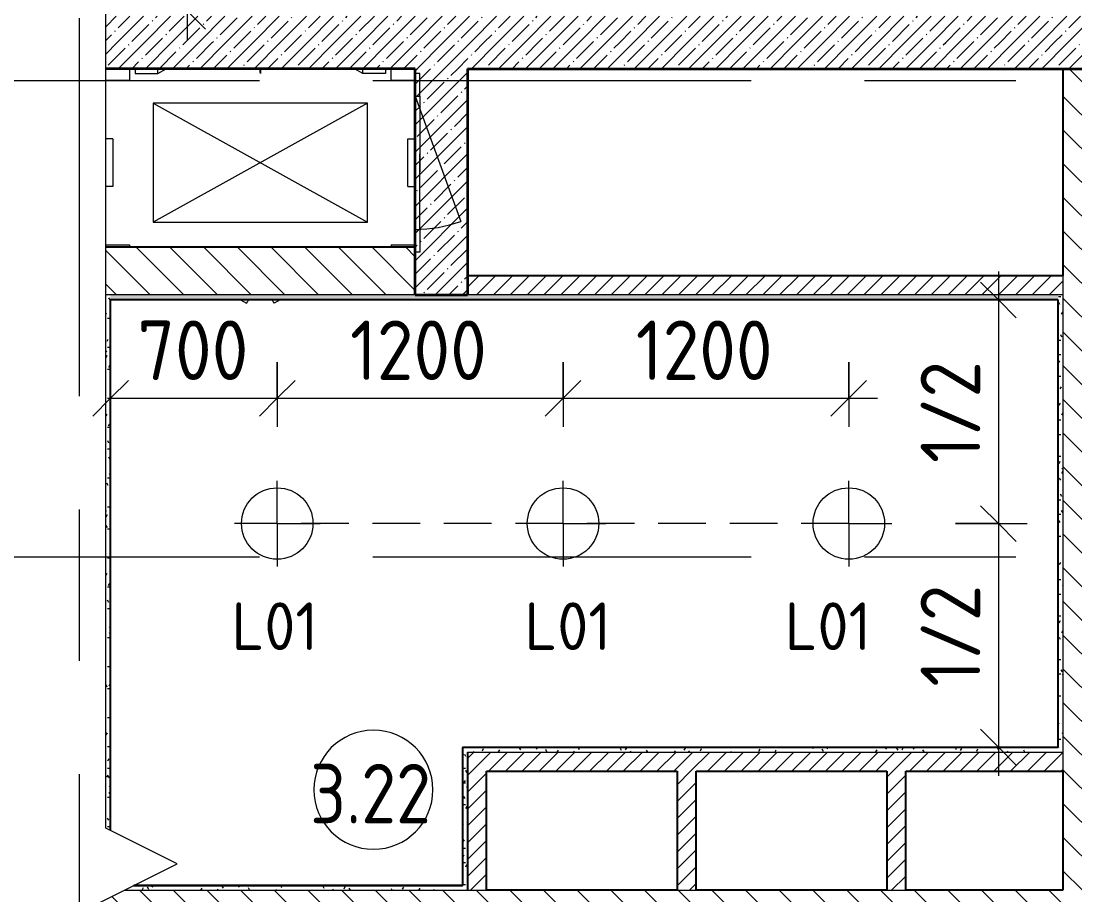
# Model space of a CAD drawing. Header units: millimetres. Extents: x 81682 to 274809, y -8553 to 29000.
# Drawn here: x 84615 to 89041, y 13581 to 17250 of the extents above; entities that cross this region are included whole.
import ezdxf

# ---------------------------------------------------------------- set-up
doc = ezdxf.new("R2010")
doc.units = ezdxf.units.MM
for name, pattern in [('ADSK_Штрих_ш2 п1', [300, 200, -100]), ('Осевая', [3175, 635, -476.25, 1587.5, -476.25]), ('Снесенные', [714.375, 476.25, -238.125]), ('Штрих', [635, 317.5, -317.5])]:
    doc.linetypes.add(name, pattern=pattern)
for name, color, linetype, lineweight in [('A-ANNO-DIMS', 7, 'Continuous', 9), ('A-ANNO-DIMS-100', 7, 'Continuous', 9), ('A-AREA-IDEN', 7, 'Continuous', 9), ('A-DETL-1', 7, 'ADSK_Штрих_ш2 п1', 9), ('A-DETL-GENF', 7, 'Continuous', 9), ('A-GENM', 7, 'Continuous', 9), ('A-GENM-1', 7, 'Штрих', 9), ('A-WALL', 7, 'Continuous', 9), ('E-LITE-EQPM-IDEN', 7, 'Continuous', 9), ('I-WALL', 7, 'Continuous', 9), ('M-EQPM', 7, 'Continuous', 9), ('M-EQPM-1', 7, 'Снесенные', 9), ('Оси', 7, 'Continuous', 9), ('Оси-2', 7, 'Осевая', 9)]:
    doc.layers.add(name, color=color, linetype=linetype, lineweight=lineweight)
for name, color, linetype, lineweight, true_color in [('A-ANNO-NOTE', 1, 'Continuous', 9, 0xff0000), ('A-WALL-2', 254, 'Continuous', 25, 0xbebebe), ('A-WALL-3', 254, 'Continuous', 35, 0xbebebe), ('A-WALL-4', 7, 'Continuous', 35, 0x3c3c3c), ('A-WALL-6', 7, 'Continuous', 25, 0x3c3c3c), ('A-WALL-FNSH-3', 7, 'Continuous', 13, 0x3c3c3c)]:
    doc.layers.add(name, color=color, linetype=linetype, lineweight=lineweight, true_color=true_color)
doc.styles.add('GOST Common', font='GOST_Common.ttf', dxfattribs={"height": 200})
doc.styles.add('GOST Common_1', font='GOST_Common.ttf', dxfattribs={"width": 0.9, "height": 250})
doc.styles.add('ISOCPEUR_1', font='isocpeur.ttf', dxfattribs={"width": 0.9, "height": 250})
doc.styles.add('ISOCPEUR_3', font='isocpeur.ttf', dxfattribs={"width": 0.9, "height": 200})
doc.dimstyles.new('ISO-2_0_0_9К_Средний_округл2', dxfattribs={"dimscale": 304.8, "dimtxt": 199.196235, "dimasz": 0.492126, "dimexe": 0.393701, "dimexo": 0, "dimgap": 0, "dimtad": 1, "dimdec": 0, "dimrnd": 10, "dimzin": 0, "dimdsep": 46, "dimtxsty": 'ISOCPEUR_3', "dimblk1": 'OBLIQUE', "dimblk2": 'OBLIQUE', "dimsah": 1, "dimcen": 0.09, "dimdle": 0.393701, "dimazin": 0, "dimtfac": 1, "dimtdec": 4, "dimtix": 1, "dimtmove": 0, "dimatfit": 3, "dimfxl": 1, "dimtvp": 1, "dimtolj": 1, "dimtzin": 0, "dimarcsym": 2})
doc.dimstyles.new('ISO-2_5_0_9К_БОЛЬШОЙ_1', dxfattribs={"dimscale": 304.8, "dimtxt": 248.995294, "dimasz": 0.492126, "dimexe": 0.393701, "dimexo": 0.984252, "dimgap": 0, "dimtad": 1, "dimdec": 0, "dimrnd": 10, "dimzin": 0, "dimdsep": 46, "dimtxsty": 'ISOCPEUR_1', "dimblk1": 'OBLIQUE', "dimblk2": 'OBLIQUE', "dimsah": 1, "dimcen": 0.09, "dimdle": 0.393701, "dimazin": 0, "dimtfac": 1, "dimtdec": 4, "dimtix": 1, "dimtmove": 0, "dimatfit": 3, "dimfxl": 1, "dimtvp": 1, "dimtolj": 1, "dimtzin": 0, "dimarcsym": 2})
pattern_1 = [(45, (0, 0), (-57.024626, 57.024626), []), (45, (57.025, 0), (-57.024626, 57.024626), [100.806, -20.161, 3.353, -16.808])]
pattern_2 = [(135, (0, 0), (-70.71068, -70.71068), [])]
pattern_3 = [(45, (0, 0), (-35.35534, 35.35534), [])]
pattern_4 = [(0, (0, 0), (121.92, 30.48), [10.058, -81.382, 10.058, -81.382, -487.68]), (0, (0, 0), (121.92, 30.48), [-182.88, 10.058, -172.822, 10.058, -81.382, -213.36]), (0, (0, 0), (121.92, 30.48), [-457.2, 10.058, -50.902, 10.058, -142.342]), (120, (45.72, 15.24), (-87.356454, 90.345817), [10.058, -81.382, 10.058, -81.382, -487.68]), (120, (45.72, 15.24), (-87.356454, 90.345817), [-182.88, 10.058, -172.822, 10.058, -81.382, -213.36]), (120, (45.72, 15.24), (-87.356454, 90.345817), [-457.2, 10.058, -50.902, 10.058, -142.342]), (240, (60.96, 76.2), (-34.563546, -120.825817), [10.058, -81.382, 10.058, -81.382, -487.68]), (240, (60.96, 76.2), (-34.563546, -120.825817), [-182.88, 10.058, -172.822, 10.058, -81.382, -213.36]), (240, (60.96, 76.2), (-34.563546, -120.825817), [-457.2, 10.058, -50.902, 10.058, -142.342])]

# ---------------------------------------------------------------- blocks, each defined once
blk = doc.blocks.new('160_Подъемник - 160_Подъемник-23521422-План расстановки осветительного оборудования 3 этажа в осях 23-33')
at = {"layer": 'A-GENM'}
for p, q in [((566.4, 200), (592.4, 215)), ((566.4, 200), (592.4, 215)), ((566.4, 200), (592.4, 215)), ((733.6, 200), (707.6, 215)), ((733.6, 200), (707.6, 215)), ((733.6, 200), (707.6, 215)), ((-20, -95), (-20, 0)), ((-20, 0), (0, 0)), ((0, 0), (0, -95)), ((0, -655), (-191.5, -128.8)), ((0, -95), (-20, -95)), ((0, -655), (-20, -655)), ((-20, -655), (-20, -750)), ((0, -750), (0, -655)), ((-20, -750), (0, -750)), ((125, -770), (125, -750)), ((125, -750), (220, -750)), ((125, -770), (125, -750)), ((125, -750), (220, -750)), ((125, -770), (125, -750)), ((125, -750), (220, -750)), ((220, -750), (220, -770)), ((220, -750), (254.6, -770)), ((220, -750), (220, -770)), ((220, -750), (254.6, -770)), ((220, -750), (220, -770)), ((220, -750), (254.6, -770)), ((1080, -750), (1045.4, -770)), ((1080, -750), (1045.4, -770)), ((1080, -750), (1045.4, -770)), ((1080, -750), (1080, -770)), ((1175, -750), (1080, -750)), ((1080, -750), (1080, -770)), ((1175, -750), (1080, -750)), ((1080, -750), (1080, -770)), ((1175, -750), (1080, -750)), ((1175, -770), (1175, -750)), ((1175, -770), (1175, -750)), ((1175, -770), (1175, -750))]:
    blk.add_line(p, q, dxfattribs=at)
for centre, radius, start, end in [((220, 0), 430, 27.7919, 30), ((220, 0), 430, 27.7919, 30), ((220, 0), 430, 27.7919, 30), ((1080, 0), 430, 150, 152.2081), ((1080, 0), 430, 150, 152.2081), ((1080, 0), 430, 150, 152.2081), ((0, -655), 560, 90, 110), ((220, -750), 430, 357.3215, 0), ((220, -750), 430, 357.3215, 0), ((220, -750), 430, 357.3215, 0), ((1080, -750), 430, 180, 182.6785), ((1080, -750), 430, 180, 182.6785), ((1080, -750), 430, 180, 182.6785)]:
    blk.add_arc(centre, radius, start, end, dxfattribs=at)
at = {"layer": 'A-GENM-1'}
for p, q in [((-20, -95), (-20, -655)), ((-20, -655), (-20, -95))]:
    blk.add_line(p, q, dxfattribs=at)
at = {"layer": 'M-EQPM'}
for p, q in [((1100, -625), (200, -125)), ((200, -625), (1100, -125)), ((1100, -125), (200, -125)), ((200, -125), (200, -625)), ((1100, -125), (200, -125)), ((200, -125), (200, -625)), ((1100, -625), (1100, -125)), ((1100, -625), (1100, -125)), ((200, -625), (1100, -625)), ((200, -625), (1100, -625))]:
    blk.add_line(p, q, dxfattribs=at)
blk = doc.blocks.new('Закладная деталь приямка - 200_100-20924312-План расстановки осветительного оборудования 3 этажа в осях 23-33')
at = {"layer": 'M-EQPM-1'}
for p, q in [((85000, 16755), (84970.7, 16755)), ((85000, 16755), (85000, 16555)), ((85000, 16555), (84970.7, 16555))]:
    blk.add_line(p, q, dxfattribs=at)
blk = doc.blocks.new('Закладная деталь приямка - 200_100-V6-План расстановки осветительного оборудования 3 этажа в осях 23-33')
at = {"layer": 'M-EQPM-1'}
for p, q in [((86240, 16555), (86240, 16755)), ((86240, 16755), (86270, 16755)), ((86240, 16555), (86270, 16555))]:
    blk.add_line(p, q, dxfattribs=at)
blk = doc.blocks.new('Закладная деталь приямка - 150_100-20924311-План расстановки осветительного оборудования 3 этажа в осях 23-33')
at = {"layer": 'M-EQPM-1'}
for p, q in [((86170, 17000), (86170, 17050)), ((86270, 17000), (86170, 17000))]:
    blk.add_line(p, q, dxfattribs=at)
blk = doc.blocks.new('Закладная деталь приямка - 150_100-V7-План расстановки осветительного оборудования 3 этажа в осях 23-33')
at = {"layer": 'M-EQPM-1'}
for p, q in [((85070, 17050), (85070, 17000)), ((85070, 17000), (84970.7, 17000))]:
    blk.add_line(p, q, dxfattribs=at)
blk = doc.blocks.new('Закладная деталь приямка - 150_100-V8-План расстановки осветительного оборудования 3 этажа в осях 23-33')
at = {"layer": 'M-EQPM-1'}
for p, q in [((84970.7, 16310), (85070, 16310)), ((85070, 16310), (85070, 16300))]:
    blk.add_line(p, q, dxfattribs=at)
blk = doc.blocks.new('Закладная деталь приямка - 150_100-V9-План расстановки осветительного оборудования 3 этажа в осях 23-33')
at = {"layer": 'M-EQPM-1'}
for q in [(86270, 16310), (86170, 16300)]:
    blk.add_line((86170, 16310), q, dxfattribs=at)
blk = doc.blocks.new('DET_L_Линия разрыва - М100-30674062-План расстановки осветительного оборудования 3 этажа в осях 23-33')
at = {"layer": 'A-DETL-GENF'}
for p, q in [((13669.4, 300), (13519.4, 0)), ((13969.4, -300), (13669.4, 300)), ((13519.4, 0), (36.2, 0))]:
    blk.add_line(p, q, dxfattribs=at)
blk = doc.blocks.new('DIMBLOCK50-План расстановки осветительного оборудования 3 этажа в осях 23-33')
at = {"layer": 'A-ANNO-DIMS-100'}
for p, q in [((85691, 15818.3), (85691, 15546.1)), ((85691, 15666.1), (85691, 15818.3)), ((84991, 15472.1), (84991, 15786.1)), ((84991, 15666.1), (85691, 15666.1)), ((84991, 15666.1), (84991, 15472.1))]:
    blk.add_line(p, q, dxfattribs=at)
at = {"layer": 'A-ANNO-DIMS-100', "lineweight": 20}
for p, q in [((84991, 15666.1), (85066, 15741.1)), ((85691, 15666.1), (85766, 15741.1)), ((84991, 15666.1), (84916, 15591.1)), ((85691, 15666.1), (85616, 15591.1))]:
    blk.add_line(p, q, dxfattribs=at)
at = {"layer": 'A-ANNO-DIMS-100', "color": 0, "insert": (85104, 15992.7), "char_height": 250, "width": 568.858, "attachment_point": 1, "line_spacing_factor": 1.149209, "style": 'ISOCPEUR_1'}
blk.add_mtext('700', dxfattribs=at)
blk = doc.blocks.new('_Oblique')
at = {"color": 0, "linetype": 'ByBlock', "lineweight": -2}
blk.add_line((-0.5, -0.5), (0.5, 0.5), dxfattribs=at)
blk = doc.blocks.new('DIMBLOCK51-План расстановки осветительного оборудования 3 этажа в осях 23-33')
at = {"layer": 'A-ANNO-DIMS-100'}
for p, q in [((85691, 15818.3), (85691, 15546.1)), ((85691, 15666.1), (85691, 15818.3)), ((86891, 15818.3), (86891, 15546.1)), ((86891, 15666.1), (86891, 15818.3)), ((85691, 15666.1), (86891, 15666.1))]:
    blk.add_line(p, q, dxfattribs=at)
at = {"layer": 'A-ANNO-DIMS-100', "lineweight": 20}
for p, q in [((85691, 15666.1), (85766, 15741.1)), ((86891, 15666.1), (86966, 15741.1)), ((85691, 15666.1), (85616, 15591.1)), ((86891, 15666.1), (86816, 15591.1))]:
    blk.add_line(p, q, dxfattribs=at)
at = {"layer": 'A-ANNO-DIMS-100', "color": 0, "insert": (85996.5, 15992.7), "char_height": 250, "width": 706.764, "attachment_point": 1, "line_spacing_factor": 1.149209, "style": 'ISOCPEUR_1'}
blk.add_mtext('1200', dxfattribs=at)
blk = doc.blocks.new('DIMBLOCK52-План расстановки осветительного оборудования 3 этажа в осях 23-33')
at = {"layer": 'A-ANNO-DIMS-100'}
for p, q in [((86891, 15818.3), (86891, 15546.1)), ((86891, 15666.1), (86891, 15818.3)), ((88091, 15818.3), (88091, 15546.1)), ((88091, 15666.1), (88091, 15818.3)), ((86891, 15666.1), (88211, 15666.1))]:
    blk.add_line(p, q, dxfattribs=at)
at = {"layer": 'A-ANNO-DIMS-100', "lineweight": 20}
for p, q in [((86891, 15666.1), (86966, 15741.1)), ((88091, 15666.1), (88166, 15741.1)), ((86891, 15666.1), (86816, 15591.1)), ((88091, 15666.1), (88016, 15591.1))]:
    blk.add_line(p, q, dxfattribs=at)
at = {"layer": 'A-ANNO-DIMS-100', "color": 0, "insert": (87196.5, 15992.7), "char_height": 250, "width": 706.764, "attachment_point": 1, "line_spacing_factor": 1.149209, "style": 'ISOCPEUR_1'}
blk.add_mtext('1200', dxfattribs=at)
blk = doc.blocks.new('DIMBLOCK53-План расстановки осветительного оборудования 3 этажа в осях 23-33')
at = {"layer": 'A-ANNO-DIMS-100'}
for p, q in [((88719.4, 16199), (88719.4, 15140)), ((88525.5, 16079), (88839.4, 16079)), ((88719.4, 16079), (88525.5, 16079)), ((88538.5, 15140), (88839.4, 15140)), ((88719.4, 15140), (88538.5, 15140))]:
    blk.add_line(p, q, dxfattribs=at)
at = {"layer": 'A-ANNO-DIMS-100', "lineweight": 20}
for p, q in [((88719.4, 16079), (88644.4, 16154)), ((88719.4, 16079), (88794.4, 16004)), ((88719.4, 15140), (88644.4, 15215)), ((88719.4, 15140), (88794.4, 15065))]:
    blk.add_line(p, q, dxfattribs=at)
at = {"layer": 'A-ANNO-DIMS-100', "color": 0, "insert": (88392.8, 15394), "char_height": 250, "width": 517.144, "attachment_point": 1, "rotation": 90, "line_spacing_factor": 1.149209, "style": 'ISOCPEUR_1'}
blk.add_mtext('1/2', dxfattribs=at)
blk = doc.blocks.new('DIMBLOCK54-План расстановки осветительного оборудования 3 этажа в осях 23-33')
at = {"layer": 'A-ANNO-DIMS-100', "lineweight": 20}
for p, q in [((88719.4, 15140), (88644.4, 15215)), ((88719.4, 15140), (88794.4, 15065)), ((88719.4, 14201), (88644.4, 14276)), ((88719.4, 14201), (88794.4, 14126))]:
    blk.add_line(p, q, dxfattribs=at)
at = {"layer": 'A-ANNO-DIMS-100'}
for p, q in [((88538.5, 15140), (88839.4, 15140)), ((88719.4, 15140), (88538.5, 15140)), ((88719.4, 15140), (88719.4, 14081)), ((88525.5, 14201), (88839.4, 14201)), ((88719.4, 14201), (88525.5, 14201))]:
    blk.add_line(p, q, dxfattribs=at)
at = {"layer": 'A-ANNO-DIMS-100', "color": 0, "insert": (88392.8, 14455), "char_height": 250, "width": 517.144, "attachment_point": 1, "rotation": 90, "line_spacing_factor": 1.149209, "style": 'ISOCPEUR_1'}
blk.add_mtext('1/2', dxfattribs=at)
blk = doc.blocks.new('Марка_Помещения - Номер-25198446-План расстановки осветительного оборудования 3 этажа в осях 23-33')
at = {"layer": 'A-AREA-IDEN'}
for start, end in [(360, 180), (180, 360)]:
    blk.add_arc((0, 0), 2.5, start, end, dxfattribs=at)
blk = doc.blocks.new('DIMBLOCK161-План расстановки осветительного оборудования 3 этажа в осях 23-33')
at = {"layer": 'A-ANNO-DIMS-100', "lineweight": 20}
for p, q in [((85314.5, 18491), (85239.5, 18566)), ((85314.5, 18491), (85389.5, 18416)), ((85314.5, 17291), (85239.5, 17366)), ((85314.5, 17291), (85389.5, 17216))]:
    blk.add_line(p, q, dxfattribs=at)
at = {"layer": 'A-ANNO-DIMS-100'}
for p, q in [((85474.9, 18491), (85194.5, 18491)), ((85314.5, 17171), (85314.5, 18491)), ((85314.5, 18491), (85474.9, 18491)), ((85208.4, 17291), (85434.5, 17291)), ((85314.5, 17291), (85208.4, 17291))]:
    blk.add_line(p, q, dxfattribs=at)
at = {"layer": 'A-ANNO-DIMS-100', "color": 0, "insert": (85053.2, 17655.4), "char_height": 200, "width": 565.411, "attachment_point": 1, "rotation": 90, "line_spacing_factor": 1.149209, "style": 'ISOCPEUR_3'}
blk.add_mtext('1200', dxfattribs=at)

msp = doc.modelspace()

# ---------------------------------------------------------------- hatches: boundary and pattern name
at = {"layer": 'I-WALL'}
h = msp.add_hatch(dxfattribs=at)
h.set_pattern_fill('FP_3', color=256, style=0, pattern_type=2)
h.set_pattern_definition(pattern_1)
h.paths.add_polyline_path([(89285, 17160), (89285, 17270), (84970.7, 17270), (84970.7, 17160), (88368.5, 17160)])
h = msp.add_hatch(dxfattribs=at)
h.set_pattern_fill('FP_3', color=256, style=0, pattern_type=2)
h.set_pattern_definition(pattern_1)
h.paths.add_polyline_path([(91020, 17050), (92810, 17050), (92810, 17270), (89285, 17270), (89285, 17160), (86490, 17160), (86490, 17050), (90940, 17050)])
h = msp.add_hatch(dxfattribs=at)
h.set_pattern_fill('FP_3', color=256, style=0, pattern_type=2)
h.set_pattern_definition(pattern_1)
h.paths.add_polyline_path([(86270, 17050), (86490, 17050), (86490, 17160), (84970.7, 17159.9), (84970.7, 17050)])
h = msp.add_hatch(dxfattribs=at)
h.set_pattern_fill('FP_3', color=256, style=0, pattern_type=2)
h.set_pattern_definition(pattern_1)
h.paths.add_polyline_path([(86490, 16100), (86490, 17050), (86270, 17050), (86270, 16100)])
h = msp.add_hatch(dxfattribs=at)
h.set_pattern_fill('FP_2', color=256, style=0, pattern_type=2)
h.set_pattern_definition(pattern_2)
h.paths.add_polyline_path([(89190, 13600), (89190, 17050), (88990, 17050), (88990, 13600)])
h = msp.add_hatch(dxfattribs=at)
h.set_pattern_fill('FP_2', color=256, style=0, pattern_type=2)
h.set_pattern_definition(pattern_2)
h.paths.add_polyline_path([(84990, 16100), (86270, 16100), (86270, 16300), (84970.7, 16300), (84970.7, 16100)])
h = msp.add_hatch(dxfattribs=at)
h.set_pattern_fill('FP_4', color=256, style=0, pattern_type=2)
h.set_pattern_definition(pattern_3)
h.paths.add_polyline_path([(88990, 16100), (88990, 16180), (86490, 16180), (86490, 16100), (88970, 16100)])
h = msp.add_hatch(dxfattribs=at)
h.set_pattern_fill('FP_21', color=256, style=0, pattern_type=2)
h.set_pattern_definition(pattern_4)
h.paths.add_polyline_path([(84990, 13851.7), (84990, 16100), (84970.7, 16099.3), (84970.7, 13861.4), (84972, 13860.7)])
h = msp.add_hatch(dxfattribs=at)
h.set_pattern_fill('FP_21', color=256, style=0, pattern_type=2)
h.set_pattern_definition(pattern_4)
h.paths.add_polyline_path([(88970, 16080), (88970, 16100), (84990, 16100), (84990, 16080), (88969, 16080)])
h = msp.add_hatch(dxfattribs=at)
h.set_pattern_fill('FP_21', color=256, style=0, pattern_type=2)
h.set_pattern_definition(pattern_4)
h.paths.add_polyline_path([(88970, 14180), (88990, 14180), (88990, 16100), (88970, 16100), (88970, 14200)])
h = msp.add_hatch(dxfattribs=at)
h.set_pattern_fill('FP_21', color=256, style=0, pattern_type=2)
h.set_pattern_definition(pattern_4)
h.paths.add_polyline_path([(86470, 14180), (88970, 14180), (88970, 14200), (86470, 14200)])
h = msp.add_hatch(dxfattribs=at)
h.set_pattern_fill('FP_21', color=256, style=0, pattern_type=2)
h.set_pattern_definition(pattern_4)
h.paths.add_polyline_path([(86490, 13600), (86490, 14180), (86470, 14180), (86470, 13600)])
h = msp.add_hatch(dxfattribs=at)
h.set_pattern_fill('FP_4', color=256, style=0, pattern_type=2)
h.set_pattern_definition(pattern_3)
h.paths.add_polyline_path([(87370, 14100), (88990, 14100), (88990, 14180), (86490, 14180), (86490, 14100), (87096.7, 14100)])
h = msp.add_hatch(dxfattribs=at)
h.set_pattern_fill('FP_4', color=256, style=0, pattern_type=2)
h.set_pattern_definition(pattern_3)
h.paths.add_polyline_path([(86490, 13600), (86570, 13600), (86570, 14100), (86490, 14100)])
h = msp.add_hatch(dxfattribs=at)
h.set_pattern_fill('FP_4', color=256, style=0, pattern_type=2)
h.set_pattern_definition(pattern_3)
h.paths.add_polyline_path([(87370, 13600), (87450, 13600), (87450, 14100), (87370, 14100)])
h = msp.add_hatch(dxfattribs=at)
h.set_pattern_fill('FP_4', color=256, style=0, pattern_type=2)
h.set_pattern_definition(pattern_3)
h.paths.add_polyline_path([(88250, 13600), (88330, 13600), (88330, 14100), (88250, 14100)])
h = msp.add_hatch(dxfattribs=at)
h.set_pattern_fill('FP_2', color=256, style=0, pattern_type=2)
h.set_pattern_definition(pattern_2)
h.paths.add_polyline_path([(84970, 13400), (90380, 13400), (90380, 13600), (85047.9, 13600), (84970, 13561.1), (84970, 13501.4)])
h = msp.add_hatch(dxfattribs=at)
h.set_pattern_fill('FP_21', color=256, style=0, pattern_type=2)
h.set_pattern_definition(pattern_4)
h.paths.add_polyline_path([(85047.9, 13600), (86470, 13600), (86469, 13620), (85087.9, 13620), (85085.3, 13618.7)])

# ---------------------------------------------------------------- linework, layer by layer
at = {"layer": 'A-ANNO-NOTE'}
for p, q in [((85691, 15140), (85691, 15320)), ((86891, 15140), (86891, 15320)), ((88091, 15140), (88091, 15320)), ((85691, 15140), (85511, 15140)), ((85691, 15140), (85871, 15140)), ((85691, 15140), (85691, 14960)), ((86891, 15140), (86711, 15140)), ((86891, 15140), (87071, 15140)), ((86891, 15140), (86891, 14960)), ((88091, 15140), (87911, 15140)), ((88091, 15140), (88271, 15140)), ((88091, 15140), (88091, 14960))]:
    msp.add_line(p, q, dxfattribs=at)
for centre in [(85691, 15140), (86891, 15140), (88091, 15140)]:
    msp.add_circle(centre, 150, dxfattribs=at)
at = {"layer": 'A-DETL-1'}
msp.add_line((88091, 15140), (85691, 15140), dxfattribs=at)
at = {"layer": 'A-WALL'}
for p, q in [((88990, 16180), (88990, 14100)), ((86270, 16100), (84970.7, 16100)), ((88990, 16100), (86490, 16100)), ((86490, 14180), (88990, 14180)), ((85047.9, 13600), (86570, 13600)), ((87370, 13600), (87450, 13600)), ((88250, 13600), (88330, 13600))]:
    msp.add_line(p, q, dxfattribs=at)
at = {"layer": 'A-WALL-2'}
for p, q in [((88990, 17050), (88990, 16180)), ((86270, 16300), (84970.7, 16300)), ((88990, 16180), (86490, 16180)), ((84990, 16079), (84990, 16080)), ((88969, 16080), (88970, 16080)), ((88970, 14200), (86470, 14200)), ((86490, 14180), (86490, 13600)), ((88970, 14201), (88970, 14200)), ((86570, 14100), (87370, 14100)), ((86570, 13600), (86570, 14100)), ((87370, 14100), (87370, 13600)), ((87450, 14100), (88250, 14100)), ((87450, 13600), (87450, 14100)), ((88250, 14100), (88250, 13600)), ((88330, 14100), (88990, 14100)), ((88330, 13600), (88330, 14100)), ((88990, 14100), (88990, 13600)), ((86470, 13620), (86469, 13620)), ((87370, 13600), (86570, 13600)), ((88250, 13600), (87450, 13600)), ((88990, 13600), (88330, 13600))]:
    msp.add_line(p, q, dxfattribs=at)
at = {"layer": 'A-WALL-3'}
msp.add_line((86270, 16100), (86490, 16100), dxfattribs=at)
at = {"layer": 'A-WALL-4'}
for p, q in [((86270, 17050), (84970.7, 17050)), ((86270, 16100), (86270, 17050)), ((86490, 17050), (86490, 16100)), ((86490, 17050), (92810, 17050))]:
    msp.add_line(p, q, dxfattribs=at)
at = {"layer": 'A-WALL-6'}
for p, q in [((88969, 16080), (84990, 16080)), ((84990, 16079), (84990, 13851.7)), ((88970, 14201), (88970, 16080)), ((86470, 13620), (86470, 14200)), ((85087.9, 13620), (86469, 13620))]:
    msp.add_line(p, q, dxfattribs=at)
at = {"layer": 'A-WALL-FNSH-3'}
for p, q in [((84991, 16079), (88969, 16079)), ((84991, 13851.2), (84991, 16079)), ((88969, 16079), (88969, 14201)), ((86469, 14201), (86469, 13621)), ((88969, 14201), (86469, 14201)), ((86469, 13621), (85089.9, 13621))]:
    msp.add_line(p, q, dxfattribs=at)
at = {"layer": 'Оси'}
for p, q in [((82481.8, 17000), (84981.8, 17000)), ((82481.8, 15000), (84981.8, 15000))]:
    msp.add_line(p, q, dxfattribs=at)
at = {"layer": 'Оси-2'}
for p, q in [((84860, 1863.7), (84860, 18900)), ((84981.8, 17000), (122730, 17000)), ((84981.8, 15000), (122160, 15000))]:
    msp.add_line(p, q, dxfattribs=at)

# ---------------------------------------------------------------- block references
at = {"layer": 'A-AREA-IDEN', "xscale": 99.99999999999993, "yscale": 99.99999999999993, "zscale": 99.99999999999993}
msp.add_blockref('Марка_Помещения - Номер-25198446-План расстановки осветительного оборудования 3 этажа в осях 23-33', (86094.8, 14022.3), dxfattribs=at)
at = {"layer": 'A-DETL-GENF', "rotation": 270.0000000000003}
msp.add_blockref('DET_L_Линия разрыва - М100-30674062-План расстановки осветительного оборудования 3 этажа в осях 23-33', (84970.7, 27380.8), dxfattribs=at)
at = {"layer": 'M-EQPM'}
for name in ['Закладная деталь приямка - 150_100-V7-План расстановки осветительного оборудования 3 этажа в осях 23-33', 'Закладная деталь приямка - 150_100-20924311-План расстановки осветительного оборудования 3 этажа в осях 23-33', 'Закладная деталь приямка - 200_100-20924312-План расстановки осветительного оборудования 3 этажа в осях 23-33', 'Закладная деталь приямка - 200_100-V6-План расстановки осветительного оборудования 3 этажа в осях 23-33', 'Закладная деталь приямка - 150_100-V8-План расстановки осветительного оборудования 3 этажа в осях 23-33', 'Закладная деталь приямка - 150_100-V9-План расстановки осветительного оборудования 3 этажа в осях 23-33']:
    msp.add_blockref(name, (0, 0), dxfattribs=at)
at = {"layer": 'M-EQPM', "rotation": 180}
msp.add_blockref('160_Подъемник - 160_Подъемник-23521422-План расстановки осветительного оборудования 3 этажа в осях 23-33', (86270, 16280), dxfattribs=at)

# ---------------------------------------------------------------- texts
at = {"layer": 'A-AREA-IDEN', "insert": (85829, 14130.9), "char_height": 250, "width": 663.797, "attachment_point": 1, "style": 'GOST Common_1'}
msp.add_mtext('3.22', dxfattribs=at)
at = {"layer": 'E-LITE-EQPM-IDEN', "char_height": 200, "width": 472.996, "attachment_point": 1, "style": 'GOST Common'}
for insert in [(85499.1, 14808.9), (86729.3, 14808.9), (87821.9, 14808.9)]:
    msp.add_mtext('L01', dxfattribs=dict(at, insert=insert))

# ---------------------------------------------------------------- dimensions: what is measured, and where the dimension line sits
at = {"layer": 'A-ANNO-DIMS'}
dim = msp.add_linear_dim(base=(85314.5, 18491), p1=(85208.4, 17291), p2=(85474.9, 18491), angle=90, dimstyle='ISO-2_0_0_9К_Средний_округл2', override={"dimpost": '<>', "dimfxl": 1229.230707}, dxfattribs=at)
dim.commit()
dim.dimension.update_dxf_attribs({"geometry": 'DIMBLOCK161-План расстановки осветительного оборудования 3 этажа в осях 23-33', "text_midpoint": (85214.5, 17891)})
for base, p1, p2, picture, middle in [((88719.4, 15140), (88825.5, 16079), (88238.5, 15140), 'DIMBLOCK53-План расстановки осветительного оборудования 3 этажа в осях 23-33', (88594.4, 15609.5)), ((88719.4, 14201), (88238.5, 15140), (88825.5, 14201), 'DIMBLOCK54-План расстановки осветительного оборудования 3 этажа в осях 23-33', (88594.4, 14670.5))]:
    dim = msp.add_linear_dim(base=base, p1=p1, p2=p2, angle=90, text='1/2', dimstyle='ISO-2_5_0_9К_БОЛЬШОЙ_1', override={"dimpost": '<>', "dimfxl": 1107.362082}, dxfattribs=at)
    dim.commit()
    dim.dimension.update_dxf_attribs({"geometry": picture, "text_midpoint": middle})
for base, p1, p2, override, picture, middle in [((85691, 15666.1), (84991, 15772.1), (85691, 15518.3), {"dimpost": '<>', "dimfxl": 744.597752}, 'DIMBLOCK50-План расстановки осветительного оборудования 3 этажа в осях 23-33', (85341, 15791.1)), ((86891, 15666.1), (85691, 15518.3), (86891, 15518.3), {"dimpost": '<>', "dimfxl": 1200}, 'DIMBLOCK51-План расстановки осветительного оборудования 3 этажа в осях 23-33', (86291, 15791.1)), ((88091, 15666.1), (86891, 15518.3), (88091, 15518.3), {"dimpost": '<>', "dimfxl": 1200}, 'DIMBLOCK52-План расстановки осветительного оборудования 3 этажа в осях 23-33', (87491, 15791.1))]:
    dim = msp.add_linear_dim(base=base, p1=p1, p2=p2, dimstyle='ISO-2_5_0_9К_БОЛЬШОЙ_1', override=override, dxfattribs=at)
    dim.commit()
    dim.dimension.update_dxf_attribs({"geometry": picture, "text_midpoint": middle})

doc.saveas('drawing.dxf')
